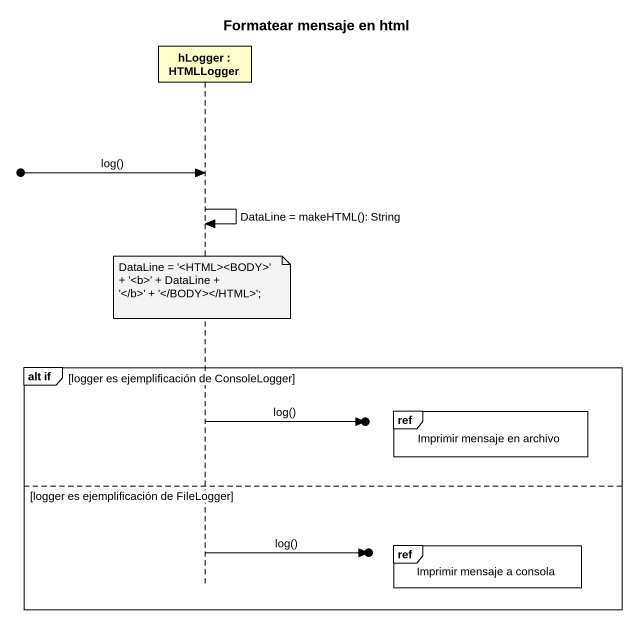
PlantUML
@startuml
title Formatear mensaje en html
hide footbox
participant "hLogger : HTMLLogger" as hLogger

[o-> hLogger : log()
hLogger -> hLogger : DataLine = makeHTML(): String
note over hLogger
  DataLine = '<HTML><BODY>' + '~<b>' + DataLine +
  ~'~</b>' + '</BODY></HTML>';
end note
group alt if [logger es ejemplificación de ConsoleLogger]
  ref over hLogger : Imprimir mensaje en archivo
  hLogger ->o] : log()
else logger es ejemplificación de FileLogger
  ref over hLogger : Imprimir mensaje a consola
  hLogger ->o] : log()
end
@enduml
